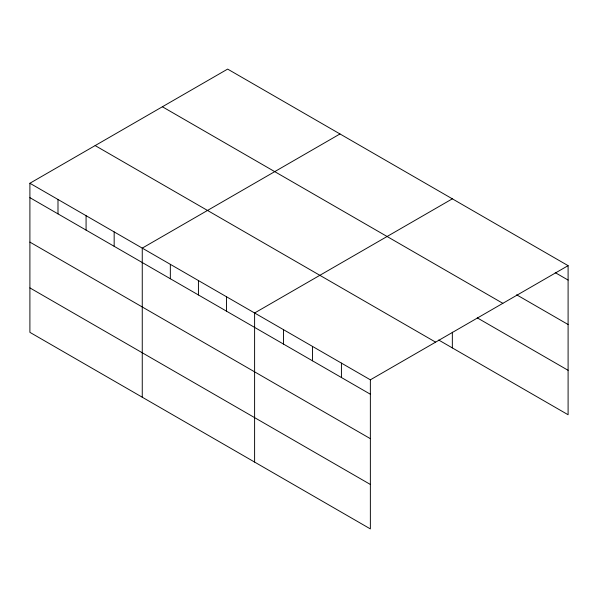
<?xml version="1.0" encoding="UTF-8"?>
<svg xmlns="http://www.w3.org/2000/svg" width="598" height="598" viewBox="0 0 598 598"><rect width="100%" height="100%" fill="white"/><g stroke="black" fill="none" stroke-linecap="round" stroke-linejoin="round"><path stroke-width="0.9" d="M29.9 183.257L370.364 379.82L370.364 528.909L29.9 332.346L29.9 183.257L227.636 69.091L568.1 265.654L568.1 414.743L438.7 340.038M339.985 133.959L142.257 248.118L142.257 397.207M452.342 198.828L254.606 312.986L254.606 462.075M370.364 379.82L568.1 265.654M555.236 272.643L568.1 280.066M516.65 294.807L568.1 324.512M162.379 106.765L502.851 303.328M477.264 317.859L568.1 370.304M95.149 145.583L435.621 342.146M29.9 197.661L370.364 394.231M29.9 242.108L370.364 438.67M29.9 287.9L370.364 484.462M452.342 332.174L452.342 347.916M341.428 363.113L341.428 377.525M312.485 346.399L312.485 360.811M283.549 329.692L283.549 344.104M226.515 296.772L226.515 311.184M198.431 280.552L198.431 294.964M170.34 264.338L170.34 278.75M114.166 231.904L114.166 246.316M86.075 215.684L86.075 230.095M57.991 199.47L57.991 213.882"/></g></svg>
